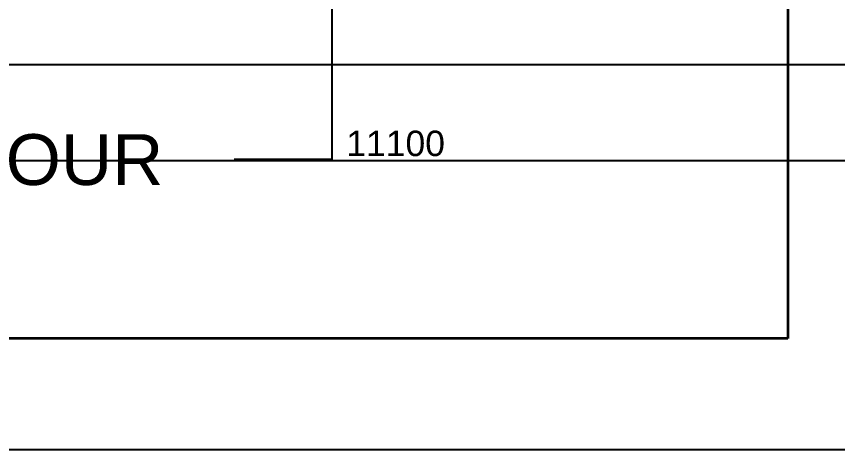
# Model space of a CAD drawing. Header units: millimetres. Extents: x 663313 to 1226001, y 1431724 to 1620898.
# Drawn here: x 847826 to 852676, y 1505819 to 1508376 of the extents above; entities that cross this region are included whole.
import ezdxf

# ---------------------------------------------------------------- set-up
doc = ezdxf.new("R2010")
doc.units = ezdxf.units.MM
doc.layers.get('Defpoints').update_dxf_attribs({"color": 140})
doc.layers.add('000 - 0_HIDE_OBJ_FRAMING_DEF_SUB', color=1, linetype='Continuous', plot=False)
doc.layers.add('000 - D I M', color=1, linetype='Continuous')
doc.layers.add('_PP-Dim', color=1, linetype='Continuous')
doc.styles.add('Arial_2', font='arial.ttf', dxfattribs={"height": 300})
doc.styles.add('FAMELINE_FOR_CKST', font='arial.ttf')
doc.dimstyles.new('DPA-DIM-3_0_T-T', dxfattribs={"dimscale": 304.8, "dimtxt": 1.004192, "dimasz": 0.656168, "dimexe": 0.328084, "dimexo": 0.0625, "dimgap": 0.164042, "dimtad": 1, "dimdec": 0, "dimlfac": 304.8, "dimzin": 0, "dimdsep": 46, "dimtxsty": 'Arial_2', "dimblk1": 'OBLIQUE', "dimblk2": 'OBLIQUE', "dimsah": 1, "dimcen": 0.09, "dimdle": 0.656168, "dimadec": 8, "dimazin": 0, "dimtfac": 1, "dimtdec": 4, "dimtix": 1, "dimtmove": 0, "dimatfit": 3, "dimfxl": 0.004306, "dimfxlon": 1, "dimtvp": 1, "dimtolj": 1, "dimtzin": 0, "dimarcsym": 2})
doc.dimstyles.new('FAMELINE-CKST_C-C', dxfattribs={"dimtxt": 0.3, "dimasz": 0.15, "dimexe": 0.1, "dimexo": 0.1, "dimgap": 0.05, "dimtad": 1, "dimzin": 0, "dimdsep": 46, "dimtxsty": 'FAMELINE_FOR_CKST', "dimblk": 'ORIGIN', "dimblk1": 'ORIGIN', "dimblk2": 'ORIGIN', "dimsah": 1, "dimcen": 0.1, "dimdle": 0.1, "dimclrd": 256, "dimclre": 256, "dimclrt": 3, "dimadec": 0, "dimazin": 0, "dimtfac": 1, "dimtix": 1, "dimtmove": 2, "dimatfit": 3, "dimfxl": 1, "dimtolj": 1, "dimtzin": 0, "dimlwd": -1, "dimlwe": -1, "dimarcsym": 0})

# ---------------------------------------------------------------- blocks, each defined once
blk = doc.blocks.new('A$Cbc3bdfda')
at = {"layer": 'Defpoints'}
blk.add_lwpolyline([(0, -400), (775, -400), (775, 0), (0, 0)], close=True, dxfattribs=at)
blk = doc.blocks.new('_Oblique')
at = {"color": 0, "linetype": 'ByBlock', "lineweight": -2}
blk.add_line((-0.5, -0.5), (0.5, 0.5), dxfattribs=at)
blk = doc.blocks.new('*D3582')
at = {"layer": '000 - 0_HIDE_OBJ_FRAMING_DEF_SUB', "color": 0, "lineweight": -2, "transparency": 16777216}
for p, q in [((-48699.8, -73.4), (-48699.8, -815.3)), ((-20810, -142.3), (-20810, -815.3)), ((-20610, -715.3), (-48899.8, -715.3))]:
    blk.add_line(p, q, dxfattribs=at)
at = {"layer": 'Defpoints', "color": 0, "transparency": 16777216}
for p in [(-48699.8, -54.4), (-20810, -123.2), (-48699.8, -715.3)]:
    blk.add_point(p, dxfattribs=at)
at = {"layer": '000 - 0_HIDE_OBJ_FRAMING_DEF_SUB', "color": 0, "lineweight": -2, "transparency": 16777216, "xscale": 200, "yscale": 200, "zscale": 200, "rotation": 180}
blk.add_blockref('_Oblique', (-48699.8, -715.3), dxfattribs=at)
at = {"layer": '000 - 0_HIDE_OBJ_FRAMING_DEF_SUB', "color": 0, "lineweight": -2, "transparency": 16777216, "xscale": 200, "yscale": 200, "zscale": 200}
blk.add_blockref('_Oblique', (-20810, -715.3), dxfattribs=at)
at = {"layer": '000 - 0_HIDE_OBJ_FRAMING_DEF_SUB', "color": 0, "transparency": 16777216, "insert": (-34754.9, -512.1), "char_height": 300, "width": 1384.414, "attachment_point": 5, "style": 'Arial_2'}
blk.add_mtext('\\A1;8500804', dxfattribs=at)
blk = doc.blocks.new('_Origin')
at = {"color": 0, "linetype": 'ByBlock', "lineweight": -2}
blk.add_line((0, 0), (-1, 0), dxfattribs=at)
blk.add_circle((0, 0), 0.5, dxfattribs=at)
blk = doc.blocks.new('*D5324')
at = {"layer": '000 - D I M', "transparency": 16777216}
for p, q in [((-23100, 100150), (-23100, 99868.8)), ((-12000, 100150), (-12000, 99868.8)), ((-12075, 99918.8), (-23025, 99918.8))]:
    blk.add_line(p, q, dxfattribs=at)
at = {"layer": 'Defpoints', "color": 0, "transparency": 16777216}
for p in [(-23100, 100200), (-12000, 100200), (-23100, 99918.8)]:
    blk.add_point(p, dxfattribs=at)
at = {"layer": '000 - D I M', "transparency": 16777216, "xscale": 75, "yscale": 75, "zscale": 75, "rotation": 180}
blk.add_blockref('_Origin', (-23100, 99918.8), dxfattribs=at)
at = {"layer": '000 - D I M', "transparency": 16777216, "xscale": 75, "yscale": 75, "zscale": 75}
blk.add_blockref('_Origin', (-12000, 99918.8), dxfattribs=at)
at = {"layer": '000 - D I M', "color": 3, "transparency": 16777216, "insert": (-17550, 100020.3), "char_height": 150, "attachment_point": 5, "style": 'FAMELINE_FOR_CKST'}
blk.add_mtext('\\A1;11100', dxfattribs=at)
blk = doc.blocks.new('A$Cc320a9d8')
at = {"layer": '000 - 0_HIDE_OBJ_FRAMING_DEF_SUB', "lineweight": 35}
for p, q in [((-40847.872, 6472.0965), (-40847.872, -2329.6734)), ((-40847.872, -2329.6734), (-51301.8651, -2329.6734))]:
    blk.add_line(p, q, dxfattribs=at)
at = {"layer": '000 - 0_HIDE_OBJ_FRAMING_DEF_SUB'}
for p, q in [((-43541.114, 687.5445), (-43541.114, -1274.3442)), ((-44112.9241, -1274.3442), (-44119.5804, -1274.3442)), ((-43541.114, -1274.3442), (-44112.9241, -1274.3442))]:
    blk.add_line(p, q, dxfattribs=at)
at = {"layer": '000 - 0_HIDE_OBJ_FRAMING_DEF_SUB', "insert": (-51010.1241, -1124.3442), "char_height": 300, "width": 8105.060625, "attachment_point": 1, "style": 'Arial_2'}
blk.add_mtext('PLASTER LIGHT GRAY COLOUR ', dxfattribs=at)
at = {"layer": '000 - 0_HIDE_OBJ_FRAMING_DEF_SUB'}
dim = blk.add_linear_dim(base=(-48699.7823, -715.2981), p1=(-20810.0047, -123.2081), p2=(-48699.7823, -54.3912), dimstyle='DPA-DIM-3_0_T-T', override={"dimpost": '<>', "dimfxl": 27889.862415}, dxfattribs=at)
dim.commit()
dim.dimension.update_dxf_attribs({"geometry": '*D3582', "text_midpoint": (-34754.8935, -512.1262)})
blk = doc.blocks.new('W-1-PP18-ST_ENT4_REV00_20260601-021503_ELEVATION_2_DIMS')
at = {"layer": '000 - D I M'}
dim = blk.add_linear_dim(base=(-23100, 99918.8), p1=(-12000, 100200), p2=(-23100, 100200), dimstyle='FAMELINE-CKST_C-C', override={"dimscale": 500, "dimdec": 0, "dimlfac": 1}, dxfattribs=at)
dim.commit()
dim.dimension.update_dxf_attribs({"geometry": '*D5324', "text_midpoint": (-17550, 100020.3)})

msp = doc.modelspace()

# ---------------------------------------------------------------- block references
at = {"color": 1}
msp.add_blockref('W-1-PP18-ST_ENT4_REV00_20260601-021503_ELEVATION_2_DIMS', (867616.0065, 1407605.0011), dxfattribs=at)
at = {"layer": '_PP-Dim', "xscale": 50, "yscale": 50, "zscale": 50}
msp.add_blockref('A$Cbc3bdfda', (837862.5634, 1525819.1136), dxfattribs=at)

# ---------------------------------------------------------------- next in the draw order: block references
msp.add_blockref('A$Cc320a9d8', (893230.7929, 1508805.0011))

doc.saveas('drawing.dxf')
